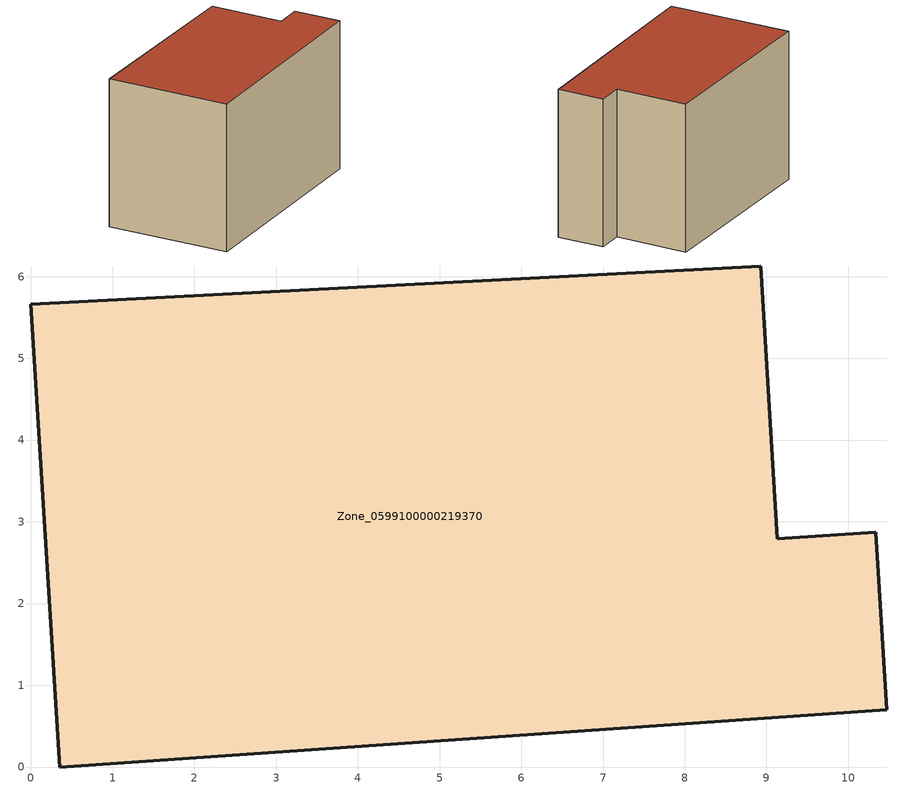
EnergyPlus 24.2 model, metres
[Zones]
Zone_0599100000219370
 floor ground (C_G): 0.35,0 0,5.66 8.93,6.13 9.13,2.79 10.34,2.87 10.47,0.7 z0
 wall outside (C_F): 10.34,2.87 9.13,2.79 8.93,6.13 0,5.66 0.35,0 10.47,0.7 10.34,2.87 z0:6.83
 roof outside (C_R): 0.35,0 10.47,0.7 10.34,2.87 9.13,2.79 8.93,6.13 0,5.66 z6.83
[BUILDING]
Pand.0599100000219370: North Axis=0; Terrain=City; Loads Convergence Tolerance Value=0.04; Temperature Convergence Tolerance Value=0.4; Solar Distribution=FullExterior; Maximum Number of Warmup Days=25; Minimum Number of Warmup Days=1
[Site:Location]
Rotterdam.The.Hague.AP_ZH_NLD Design_Conditions: Latitude=51.96; Longitude=4.45; Time Zone=1; Elevation=-4.5
[SITE:GROUNDTEMPERATURE:BUILDINGSURFACE]
18, 18, 18, 18, 18, 18, 18, 18, 18, 18, 18, 18
[MATERIAL] Thermal Absorptance=0.9; Solar Absorptance=0.7; Visible Absorptance=0.7
Name | Roughness | Thickness | Conductivity | Density | Specific Heat
G.TI.1946 | MediumSmooth | 0.15 | 1 | 540 | 1210
F.TI.1946 | Rough | 0.3 | 0.857143 | 1920 | 840
R.TI.1946 | MediumRough | 0.2 | 0.1 | 1500 | 1000
[CONSTRUCTION]
C_G: G.TI.1946
C_F: F.TI.1946
C_R: R.TI.1946
[ZONE]
Zone_0599100000219370: Type=1; Multiplier=1; Ceiling Height=Autocalculate; Volume=Autocalculate; Floor Area=autocalculate; Part of Total Floor Area=Yes
[ZONEINFILTRATION:DESIGNFLOWRATE]
Infil_Zone_0599100000219370: Zone or ZoneList or Space or SpaceList=Zone_0599100000219370; Schedule=AlwaysOn; Design Flow Rate Calculation Method=Flow/Area; Flow Rate per Floor Area=0.003; Constant Term Coefficient=1; Temperature Term Coefficient=0; Velocity Term Coefficient=0; Velocity Squared Term Coefficient=0
[HVACTEMPLATE:ZONE:IDEALLOADSAIRSYSTEM]
Zone_0599100000219370: Maximum Heating Supply Air Temperature=50; Minimum Cooling Supply Air Temperature=13; Maximum Heating Supply Air Humidity Ratio=0.0156; Minimum Cooling Supply Air Humidity Ratio=0.0077; Heating Limit=NoLimit; Cooling Limit=NoLimit; Dehumidification Control Type=ConstantSensibleHeatRatio; Cooling Sensible Heat Ratio=0.7; Dehumidification Setpoint=60; Humidification Control Type=None; Humidification Setpoint=30; Outdoor Air Method=None; Outdoor Air Flow Rate per Person=0.00944; Outdoor Air Flow Rate per Zone Floor Area=0; Outdoor Air Flow Rate per Zone=0; Demand Controlled Ventilation Type=None; Outdoor Air Economizer Type=NoEconomizer; Heat Recovery Type=None; Sensible Heat Recovery Effectiveness=0.7; Latent Heat Recovery Effectiveness=0.65
[ZONECONTROL:THERMOSTAT]
ThermostatControl_Zone_0599100000219370: Zone or ZoneList=Zone_0599100000219370; Control Type Schedule=DualSetpointControlType; Control 1=Thermostat_Zone_0599100000219370; Temperature Difference Between Cutout And Setpoint=0
[THERMOSTATSETPOINT:DUALSETPOINT]
Thermostat_Zone_0599100000219370: Heating Setpoint Temperature Schedule=HeatingSetpoint_Zone_0599100000219370; Cooling Setpoint Temperature Schedule=CoolingSetpoint_Zone_0599100000219370
[SCHEDULE:COMPACT]
HeatingSetpoint_Zone_0599100000219370: Through: 12/31, For: AllDays, Until: 24:00, 21
CoolingSetpoint_Zone_0599100000219370: Through: 12/31, For: AllDays, Until: 24:00, 24
DualSetpointControlType: Through: 12/31, For: AllDays, Until: 24:00, 4
AlwaysOn: Through: 12/31, For: AllDays, Until: 24:00, 1
